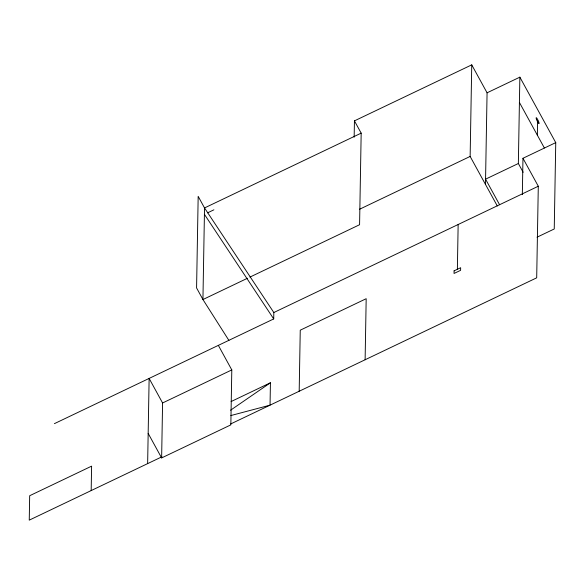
<?xml version="1.0" encoding="UTF-8"?>
<svg xmlns="http://www.w3.org/2000/svg" width="585" height="585" viewBox="0 0 585 585"><rect width="100%" height="100%" fill="white"/><g stroke="black" fill="none" stroke-linecap="round" stroke-linejoin="round"><path stroke-width="0.88" d="M91.18 490.574L91.604 466.15L29.674 495.722L29.25 520.145L161.95 456.783M147.639 463.612L149.131 378.422L162.586 402.97L161.628 457.923L230.841 424.871L231.799 369.917L218.344 345.369M231.09 401.559L270.431 382.773L270.043 405.164L230.841 415.555M54.412 423.65L273.714 318.927L273.824 312.529L204.531 207.946L198.176 196.348L196.582 287.937L202.936 299.535L228.896 340.397M299.184 391.248L300.251 330.189L366.181 298.701L365.12 359.76M354.159 137.19L354.444 120.868L471.744 64.855L487.071 92.81L485.477 184.399M354.444 120.868L361.172 133.139L359.578 224.728L249.927 277.093M457.368 269.283L458.15 224.508M497.294 205.957L470.143 156.444L471.744 64.855M523.165 172.29L518.354 163.507L519.86 77.154L487.071 92.81M522.332 194.637L522.968 158.279L555.75 142.623L519.86 77.154M537.359 135.186L537.615 120.649M522.968 158.279L538.295 186.235L536.694 277.824L230.695 423.949M555.75 142.623L554.244 228.976L537.03 237.196M230.563 410.217L270.431 382.773M361.172 133.139L204.531 207.946L202.936 299.535L247.455 278.27M207.58 212.83L213.891 209.818M359.409 209.32L470.143 156.444M518.354 163.507L485.565 179.164L499.575 204.713M273.824 312.529L538.295 186.235M162.586 402.97L231.799 369.917M204.421 214.337L273.714 318.927M519.414 102.448L544.364 147.961M148.166 433.375L161.628 457.923M454.092 270.848L454.048 273.466L460.6 270.336L460.651 267.718L454.092 270.848M536.379 119.069A3.276 0.548 64.5 0 0 538.96 123.61A3.276 0.548 64.5 0 0 537.513 119.26A3.276 0.548 64.5 0 0 536.379 119.069"/></g></svg>
